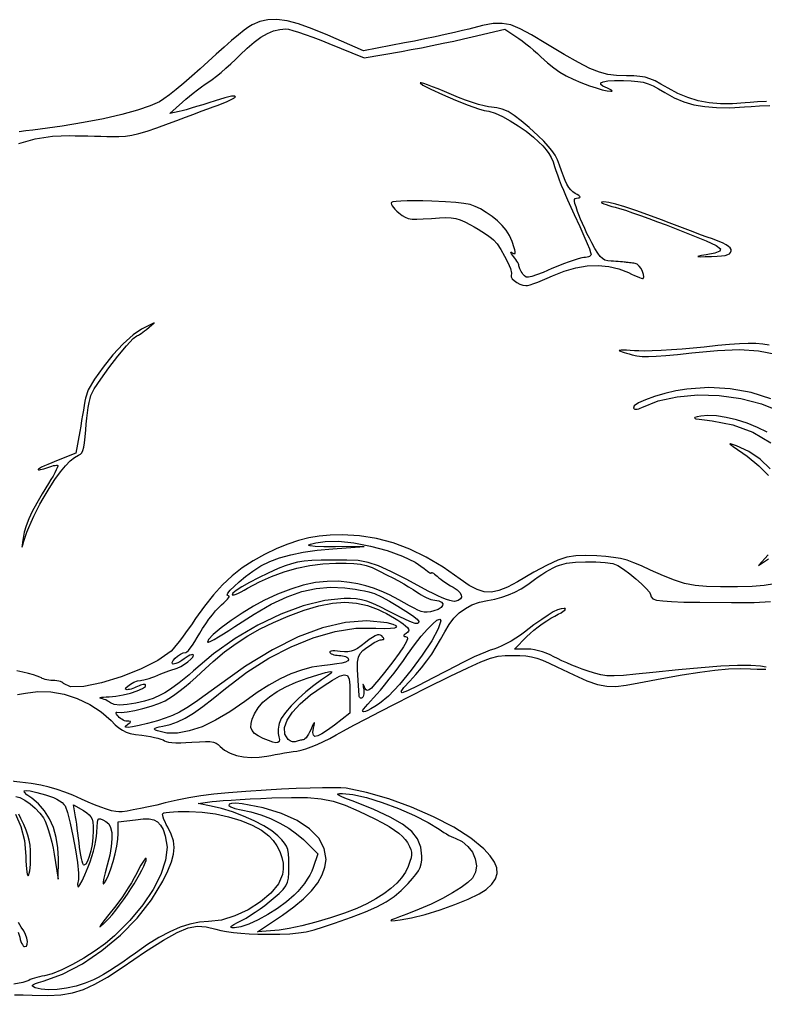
# Model space of a CAD drawing. Header units: metres. Extents: x 225 to 2031, y 224 to 1081.
# Drawn here: x 844.9 to 1184.2, y 637.1 to 1080.7 of the extents above; entities that cross this region are included whole.
import ezdxf

# ---------------------------------------------------------------- set-up
doc = ezdxf.new("R2010")
doc.units = ezdxf.units.M
doc.layers.add('rockery', color=7, linetype='Continuous')

msp = doc.modelspace()

# ---------------------------------------------------------------- linework, layer by layer
at = {"layer": 'rockery'}
for points in [[(1184.64, 1043.46), (1180.55, 1043.2), (1177.26, 1042.95), (1174.94, 1042.74), (1169.17, 1042.3), (1163.71, 1042.31), (1158.54, 1042.79), (1153.6, 1043.74), (1148.88, 1045.16), (1144.32, 1047.06), (1139.88, 1049.46), (1136.66, 1051.35), (1134, 1052.77), (1131.66, 1053.77), (1129.42, 1054.44), (1127.04, 1054.83), (1124.28, 1055.02), (1120.93, 1055.08), (1116.48, 1055.21), (1112.54, 1055.68), (1108.64, 1056.7), (1104.33, 1058.43), (1099.15, 1061.07), (1092.62, 1064.79), (1084.3, 1069.8), (1077.73, 1073.72), (1072.57, 1076.49), (1068.3, 1078.19), (1064.38, 1078.92), (1060.27, 1078.8), (1055.42, 1077.91), (1049.3, 1076.36), (1046.37, 1075.62), (1042.71, 1074.76), (1038.52, 1073.81), (1033.97, 1072.83), (1029.25, 1071.84), (1024.52, 1070.89), (1019.97, 1070.01), (1001.31, 1066.5), (985.09, 1073.57), (977.98, 1076.51), (971.87, 1078.66), (966.6, 1080.04), (962, 1080.67), (957.91, 1080.58), (954.19, 1079.8), (950.66, 1078.33), (949.22, 1077.41), (947.11, 1075.83), (944.45, 1073.7), (941.36, 1071.1), (937.97, 1068.15), (934.4, 1064.95), (930.78, 1061.6), (927.08, 1058.21), (923.33, 1054.89), (919.66, 1051.75), (916.21, 1048.91), (913.11, 1046.47), (910.5, 1044.55), (908.52, 1043.27), (904.4, 1041.39), (898.63, 1039.44), (891.46, 1037.48), (883.17, 1035.58), (874.03, 1033.8), (864.3, 1032.19), (854.25, 1030.83), (851.04, 1030.43), (847.85, 1030.04), (844.79, 1029.66)], [(844.59, 1024.32), (852.08, 1026.37), (859.86, 1027.59), (867.78, 1027.91), (870.3, 1027.86), (873.09, 1027.8), (876.04, 1027.74), (879.02, 1027.68), (881.92, 1027.61), (884.62, 1027.55), (887, 1027.5), (890.13, 1027.5), (893.06, 1027.7), (896.02, 1028.14), (899.24, 1028.88), (902.92, 1029.97), (907.31, 1031.45), (912.62, 1033.39), (916.52, 1034.84), (920.4, 1036.28), (924.13, 1037.66), (927.57, 1038.94), (930.59, 1040.05), (933.05, 1040.96), (934.82, 1041.6), (939.05, 1043.26), (941.8, 1044.56), (943.08, 1045.45), (942.92, 1045.88), (941.33, 1045.78), (938.34, 1045.09), (933.98, 1043.77), (931.1, 1042.83), (928.23, 1041.92), (925.48, 1041.07), (922.94, 1040.31), (920.72, 1039.67), (918.9, 1039.17), (917.61, 1038.86), (913.34, 1037.94), (919.03, 1043.12), (920.5, 1044.41), (922.17, 1045.81), (923.96, 1047.25), (925.81, 1048.68), (927.65, 1050.04), (929.39, 1051.27), (930.97, 1052.33), (932.6, 1053.47), (934.51, 1054.92), (936.6, 1056.62), (938.79, 1058.5), (940.99, 1060.47), (943.11, 1062.46), (945.07, 1064.41), (948.45, 1067.69), (951.65, 1070.41), (954.7, 1072.61), (957.64, 1074.29), (960.49, 1075.48), (963.28, 1076.17), (966.03, 1076.4), (967.29, 1076.23), (969.26, 1075.73), (971.83, 1074.95), (974.88, 1073.93), (978.27, 1072.7), (981.9, 1071.32), (985.65, 1069.81), (1001.61, 1063.22), (1018.69, 1066.19), (1022.99, 1066.97), (1027.72, 1067.86), (1032.66, 1068.83), (1037.63, 1069.85), (1042.42, 1070.86), (1046.86, 1071.84), (1050.73, 1072.73), (1065.68, 1076.29), (1070.66, 1073), (1071.97, 1072.09), (1073.5, 1070.95), (1075.18, 1069.64), (1076.95, 1068.2), (1078.73, 1066.71), (1080.45, 1065.21), (1082.05, 1063.76), (1085.08, 1061.05), (1087.92, 1058.75), (1090.71, 1056.78), (1093.59, 1055.05), (1096.69, 1053.49), (1100.16, 1052.02), (1104.12, 1050.54), (1107.15, 1049.55), (1109.93, 1048.78), (1112.22, 1048.27), (1113.83, 1048.05), (1114.52, 1048.14), (1114.08, 1048.58), (1112.3, 1049.4), (1110.27, 1050.36), (1109.29, 1051.19), (1109.34, 1051.86), (1110.42, 1052.38), (1112.49, 1052.73), (1115.54, 1052.91), (1119.56, 1052.9), (1123.14, 1052.77), (1126.06, 1052.53), (1128.54, 1052.12), (1130.79, 1051.47), (1133.04, 1050.52), (1135.51, 1049.21), (1138.42, 1047.46), (1142.66, 1045.13), (1147.02, 1043.3), (1151.62, 1041.95), (1156.57, 1041.06), (1161.98, 1040.62), (1167.95, 1040.6), (1174.59, 1040.98), (1177.62, 1041.19), (1181.53, 1041.38), (1186.13, 1041.57)], [(1185.93, 932.72), (1182.97, 933.11), (1179.83, 933.34), (1176.37, 933.39), (1172.44, 933.27), (1167.88, 932.97), (1162.55, 932.49), (1156.3, 931.81), (1151.33, 931.29), (1146.31, 930.84), (1141.4, 930.47), (1136.8, 930.19), (1132.68, 930.02), (1129.23, 929.96), (1126.63, 930.03), (1124.58, 930.15), (1122.69, 930.25), (1121.02, 930.31), (1119.62, 930.34), (1118.56, 930.34), (1117.88, 930.3), (1117.64, 930.24), (1117.8, 930.11), (1118.25, 929.91), (1118.95, 929.65), (1119.87, 929.35), (1120.98, 929.01), (1122.23, 928.64), (1123.58, 928.27), (1125.68, 927.82), (1128.09, 927.55), (1130.97, 927.47), (1134.51, 927.58), (1138.86, 927.89), (1144.19, 928.4), (1150.68, 929.13), (1162.41, 930.27), (1172.3, 930.63), (1180.93, 930.1), (1188.88, 928.58)], [(1186.6, 908.33), (1177.6, 911.17), (1168.18, 912.86), (1158.41, 913.37), (1148.35, 912.68), (1143.38, 911.86), (1138.37, 910.71), (1133.66, 909.33), (1129.56, 907.85), (1126.39, 906.38), (1124.48, 905.05), (1124.16, 903.96), (1124.41, 903.71), (1124.8, 903.56), (1125.29, 903.51), (1125.87, 903.56), (1126.51, 903.71), (1127.19, 903.95), (1127.89, 904.28), (1135.33, 907.31), (1143.95, 909.24), (1153.36, 910.06), (1163.16, 909.79), (1172.97, 908.45), (1182.39, 906.04), (1191.02, 902.57)], [(1184.92, 893.12), (1180.5, 895.28), (1175.8, 897.14), (1171, 898.67), (1166.31, 899.81), (1161.92, 900.52), (1158.03, 900.74), (1154.85, 900.44), (1153.14, 900.05), (1152.12, 899.74), (1151.88, 899.47), (1152.47, 899.23), (1153.96, 898.97), (1156.42, 898.68), (1159.91, 898.33), (1169.4, 896.5), (1178.39, 893.08), (1186.62, 888.29)], [(1186.38, 876.41), (1181.75, 880.81), (1176.57, 884.39), (1171.03, 886.93), (1169.71, 887.37), (1168.78, 887.66), (1168.22, 887.79), (1168.02, 887.75), (1168.17, 887.56), (1168.66, 887.19), (1169.46, 886.65), (1175.83, 882.22), (1181.17, 877.82), (1185.51, 873.42)], [(1188.31, 824.14), (1183.57, 823.4), (1178.16, 823.02), (1171.52, 822.85), (1163.73, 822.79), (1157.42, 822.97), (1152.13, 823.46), (1147.39, 824.37), (1142.75, 825.78), (1137.73, 827.77), (1131.88, 830.44), (1127.81, 832.32), (1124.34, 833.77), (1121.24, 834.86), (1118.25, 835.64), (1115.13, 836.2), (1111.63, 836.59), (1107.5, 836.88), (1102.31, 837.08), (1097.93, 836.92), (1093.88, 836.23), (1089.68, 834.87), (1084.84, 832.67), (1078.9, 829.48), (1071.37, 825.15), (1066.84, 822.69), (1062.97, 821.09), (1059.54, 820.35), (1056.3, 820.49), (1053.02, 821.52), (1049.46, 823.44), (1045.4, 826.27), (1037.57, 831.76), (1029.92, 836.33), (1022.38, 840), (1014.86, 842.82), (1007.29, 844.8), (999.58, 845.99), (991.64, 846.41), (986.24, 846.29), (981.23, 845.86), (976.45, 845.08), (971.75, 843.89), (966.95, 842.26), (961.89, 840.16), (956.41, 837.53), (951.13, 834.62), (946.23, 831.39), (941.64, 827.79), (937.28, 823.75), (933.09, 819.2), (929.01, 814.09), (924.97, 808.35), (923.09, 805.59), (921.2, 802.9), (919.36, 800.36), (917.63, 798.07), (916.09, 796.12), (914.8, 794.6), (913.83, 793.59), (907.86, 789.34), (899.97, 785.32), (891.09, 781.83), (882.2, 779.15), (874.23, 777.56), (868.16, 777.36), (864.93, 778.84), (864.62, 779.17), (864.14, 779.46), (863.52, 779.73), (862.78, 779.95), (861.95, 780.12), (861.06, 780.23), (860.15, 780.26), (859.22, 780.3), (858.3, 780.39), (857.41, 780.53), (856.6, 780.72), (855.88, 780.94), (855.3, 781.19), (854.89, 781.47), (854.24, 781.81), (852.99, 782.25), (851.22, 782.77), (849.02, 783.35), (846.48, 783.96), (843.69, 784.57)], [(1184.56, 786.27), (1181.85, 786.82), (1177.45, 787.06), (1171.43, 787.01), (1163.89, 786.67), (1154.91, 786.04), (1144.57, 785.13), (1132.97, 783.93), (1125.28, 783.11), (1119.56, 782.57), (1115.31, 782.34), (1112.03, 782.41), (1109.23, 782.81), (1106.41, 783.54), (1103.07, 784.62), (1100.87, 785.39), (1098.52, 786.28), (1096.13, 787.24), (1093.78, 788.24), (1091.57, 789.23), (1089.58, 790.18), (1087.92, 791.05), (1086.26, 791.89), (1084.51, 792.64), (1082.71, 793.28), (1080.91, 793.79), (1079.14, 794.18), (1077.45, 794.42), (1075.89, 794.5), (1070.08, 794.5), (1075.67, 800.23), (1077.14, 801.63), (1078.85, 803.1), (1080.73, 804.58), (1082.69, 806.02), (1084.67, 807.35), (1086.58, 808.52), (1088.35, 809.48), (1089.93, 810.31), (1091.24, 811.06), (1092.23, 811.71), (1092.89, 812.25), (1093.19, 812.66), (1093.12, 812.91), (1092.65, 813), (1091.24, 812.84), (1089.62, 812.33), (1087.67, 811.39), (1085.31, 809.98), (1082.42, 808.02), (1078.9, 805.46), (1074.64, 802.22), (1072.75, 800.84), (1070.68, 799.48), (1068.52, 798.18), (1066.36, 796.99), (1064.27, 795.95), (1062.36, 795.11), (1060.69, 794.53), (1058.95, 793.95), (1056.79, 793.12), (1054.34, 792.1), (1051.69, 790.92), (1048.95, 789.64), (1046.22, 788.3), (1043.61, 786.95), (1033.4, 781.53), (1026.09, 777.75), (1021.38, 775.51), (1018.96, 774.7), (1018.52, 775.23), (1019.77, 777), (1022.41, 779.91), (1025.21, 783), (1027.78, 786.06), (1030.16, 789.13), (1032.38, 792.25), (1034.46, 795.46), (1036.43, 798.81), (1038.32, 802.33), (1040.26, 805.64), (1042.46, 808.51), (1044.93, 810.95), (1047.68, 812.97), (1050.71, 814.58), (1054.05, 815.79), (1057.7, 816.6), (1061.15, 817.25), (1064.32, 818.07), (1067.3, 819.11), (1070.19, 820.39), (1073.07, 821.97), (1076.05, 823.89), (1079.2, 826.17), (1080.8, 827.33), (1082.51, 828.48), (1084.27, 829.58), (1086.01, 830.59), (1087.67, 831.48), (1089.17, 832.19), (1090.45, 832.7), (1093.7, 833.49), (1097.8, 834), (1102.36, 834.24), (1106.96, 834.21), (1111.2, 833.92), (1114.69, 833.36), (1117.02, 832.54), (1119.65, 830.84), (1122.47, 828.75), (1125.27, 826.47), (1127.84, 824.19), (1129.94, 822.11), (1131.36, 820.43), (1131.88, 819.33), (1132.12, 818.25), (1132.98, 817.42), (1134.69, 816.8), (1137.45, 816.37), (1141.49, 816.08), (1147.03, 815.91), (1154.29, 815.82), (1168.71, 815.7), (1179.06, 815.74), (1186.52, 816.13)], [(1185.46, 837.33), (1181, 832.47), (1185.53, 835.58)], [(844.08, 773.83), (847.65, 774.49), (853.23, 775.25), (859.16, 775.05), (865.22, 773.96), (871.21, 772.04), (876.9, 769.36), (882.11, 765.99), (886.61, 762), (888.47, 760.12), (890.11, 758.67), (891.7, 757.58), (893.39, 756.77), (895.32, 756.17), (897.64, 755.71), (900.52, 755.32), (902.52, 755.04), (904.46, 754.72), (906.26, 754.35), (907.86, 753.97), (909.21, 753.58), (910.24, 753.19), (910.88, 752.83), (911.57, 752.5), (912.7, 752.24), (914.22, 752.06), (916.07, 751.97), (918.22, 751.95), (920.62, 752.02), (923.22, 752.18), (926.72, 752.42), (929.44, 752.52), (931.52, 752.46), (933.1, 752.22), (934.31, 751.79), (935.31, 751.14), (936.23, 750.24), (938.18, 748.56), (940.66, 747.2), (943.57, 746.18), (946.81, 745.51), (950.27, 745.22), (953.86, 745.32), (957.46, 745.85), (959.27, 746.21), (961.26, 746.58), (963.35, 746.96), (965.47, 747.32), (967.53, 747.66), (969.44, 747.95), (971.12, 748.18), (973, 748.55), (975.19, 749.19), (977.64, 750.06), (980.3, 751.16), (983.11, 752.46), (986, 753.93), (988.92, 755.55), (992.29, 757.42), (996.91, 759.91), (1002.53, 762.87), (1008.9, 766.17), (1015.78, 769.69), (1022.9, 773.29), (1030.02, 776.85), (1040.79, 782.17), (1048.81, 786.04), (1054.7, 788.68), (1059.08, 790.33), (1062.56, 791.22), (1065.76, 791.58), (1069.29, 791.65), (1072.44, 791.6), (1075.18, 791.39), (1077.7, 790.99), (1080.19, 790.35), (1082.82, 789.41), (1085.79, 788.14), (1089.29, 786.48), (1097.01, 782.75), (1103, 780.09), (1107.82, 778.41), (1112.03, 777.58), (1116.18, 777.49), (1120.83, 778.04), (1126.55, 779.11), (1137.06, 781.16), (1146.25, 782.8), (1154.25, 784.06), (1161.22, 784.94), (1167.31, 785.47), (1172.66, 785.67), (1177.44, 785.55), (1180.4, 785.39), (1182.68, 785.32), (1184.3, 785.33)], [(842.64, 637.3), (846.66, 637.31), (850.69, 637.21), (857.75, 637.06), (863.73, 637.36), (869.04, 638.22), (874.07, 639.77), (879.23, 642.14), (884.93, 645.44), (891.55, 649.8), (902.2, 656.98), (910.38, 662.21), (916.67, 665.72), (921.63, 667.74), (925.82, 668.5), (929.81, 668.23), (934.15, 667.16), (936.43, 666.58), (939.11, 666.09), (942.17, 665.68), (945.58, 665.36), (949.33, 665.13), (953.37, 664.99), (957.71, 664.94), (963.32, 664.98), (967.87, 665.13), (971.73, 665.47), (975.31, 666.05), (978.98, 666.94), (983.15, 668.2), (988.21, 669.9), (995.91, 672.63), (1002.21, 675.08), (1007.36, 677.39), (1011.62, 679.69), (1015.24, 682.12), (1018.49, 684.83), (1021.62, 687.95), (1023.64, 690.18), (1025.2, 692.07), (1026.34, 693.74), (1027.13, 695.29), (1027.62, 696.85), (1027.88, 698.52), (1027.95, 700.42), (1027.49, 704.53), (1025.99, 708.22), (1023.28, 711.62), (1019.17, 714.89), (1013.48, 718.17), (1006.02, 721.6), (996.62, 725.33), (993.68, 726.46), (991.56, 727.32), (990.23, 727.96), (989.64, 728.4), (989.74, 728.68), (990.5, 728.84), (991.85, 728.91), (996.57, 728.43), (1002.77, 726.98), (1009.89, 724.77), (1017.32, 722.02), (1024.51, 718.94), (1030.85, 715.74), (1035.78, 712.64), (1036.83, 711.9), (1037.96, 711.16), (1039.1, 710.46), (1040.23, 709.83), (1041.28, 709.28), (1042.23, 708.84), (1043.03, 708.54), (1046.23, 707.04), (1048.89, 704.83), (1050.92, 702.13), (1052.22, 699.13), (1052.71, 696.04), (1052.3, 693.06), (1050.9, 690.4), (1048.87, 688.38), (1045.82, 686.11), (1041.91, 683.66), (1037.31, 681.14), (1032.2, 678.64), (1026.75, 676.25), (1021.13, 674.07), (1017.75, 672.83), (1015.43, 671.95), (1014.12, 671.38), (1013.76, 671.08), (1014.32, 671.01), (1015.74, 671.12), (1017.98, 671.38), (1023.23, 672.33), (1029.48, 673.94), (1036.22, 676.03), (1042.9, 678.4), (1048.98, 680.86), (1053.93, 683.23), (1057.21, 685.3), (1059.76, 687.73), (1061.41, 690.13), (1062.16, 692.55), (1062, 695.06), (1060.93, 697.72), (1058.95, 700.61), (1056.04, 703.77), (1050.16, 708.6), (1042.39, 713.51), (1033.23, 718.27), (1023.23, 722.65), (1012.91, 726.43), (1002.8, 729.36), (993.42, 731.22), (991.09, 731.4), (987.44, 731.46), (982.68, 731.43), (977.05, 731.31), (970.76, 731.09), (964.04, 730.8), (957.11, 730.42), (947.82, 729.82), (939.97, 729.22), (933.25, 728.56), (927.33, 727.8), (921.9, 726.91), (916.63, 725.85), (911.2, 724.57), (907.33, 723.63), (903.53, 722.77), (899.94, 722.01), (896.67, 721.37), (893.85, 720.89), (891.62, 720.58), (890.11, 720.47), (888.71, 720.62), (886.79, 721.06), (884.47, 721.74), (881.84, 722.63), (879.01, 723.7), (876.08, 724.91), (873.15, 726.23), (869.13, 728.06), (865.48, 729.54), (861.98, 730.76), (858.41, 731.75), (854.55, 732.6), (850.19, 733.35), (845.1, 734.07), (837.14, 734.86)], [(843.22, 727.55), (845.04, 727.03), (847.28, 725.86), (849.71, 724.18), (852.1, 722.17), (854.22, 719.97), (855.84, 717.76), (856.58, 716.28), (857.35, 714.35), (858.13, 712.05), (858.88, 709.49), (859.57, 706.77), (860.18, 703.98), (860.67, 701.25), (862.47, 689.86), (862.62, 699.11), (862.41, 704.14), (861.66, 708.91), (860.37, 713.35), (858.59, 717.42), (856.33, 721.04), (853.62, 724.17), (850.49, 726.73), (848.33, 728.31), (847.18, 729.43), (847.03, 730.09), (847.91, 730.3), (849.83, 730.06), (852.8, 729.38), (856.81, 728.25), (858.62, 727.65), (860.31, 726.98), (861.84, 726.25), (863.18, 725.49), (864.3, 724.71), (865.15, 723.94), (865.7, 723.2), (866.79, 720.23), (868.01, 715.44), (869.25, 709.56), (870.36, 703.33), (871.23, 697.47), (871.71, 692.72), (871.68, 689.81), (871.35, 687.69), (871.38, 686.59), (871.74, 686.48), (872.42, 687.34), (873.39, 689.16), (874.64, 691.9), (876.15, 695.54), (877.01, 697.82), (877.8, 700.24), (878.52, 702.72), (879.13, 705.15), (879.61, 707.44), (879.94, 709.48), (880.1, 711.2), (880.2, 713.81), (880.35, 715.64), (880.61, 716.78), (881.05, 717.31), (881.76, 717.32), (882.8, 716.9), (884.24, 716.14), (885.5, 715.06), (886.38, 713.36), (886.86, 711.07), (886.95, 708.2), (886.64, 704.77), (885.95, 700.78), (884.86, 696.26), (883.95, 692.82), (883.32, 690.32), (882.98, 688.69), (882.9, 687.86), (883.1, 687.77), (883.55, 688.33), (884.26, 689.49), (885.37, 691.76), (886.47, 694.67), (887.51, 697.99), (888.43, 701.49), (889.16, 704.94), (889.65, 708.1), (889.83, 710.75), (889.84, 715.99), (897.69, 716.97), (901.15, 717.3), (903.9, 717.29), (906.06, 716.87), (907.74, 715.96), (909.08, 714.5), (910.2, 712.43), (911.24, 709.67), (912.05, 704.45), (911.35, 698.53), (909.23, 692.08), (905.75, 685.25), (901.02, 678.21), (895.1, 671.1), (888.08, 664.1), (884.01, 660.71), (879.29, 657.31), (874.21, 654.06), (869.07, 651.14), (864.16, 648.71), (859.78, 646.94), (856.23, 646), (855.14, 645.81), (854.01, 645.56), (852.87, 645.27), (851.76, 644.94), (850.74, 644.6), (849.84, 644.25), (849.11, 643.91), (846.43, 643.03), (842.38, 642.26)], [(843.09, 719.49), (845.55, 713.93), (847.14, 707.52), (847.74, 700.41), (847.79, 698.24), (847.89, 696.28), (848.04, 694.59), (848.22, 693.2), (848.43, 692.19), (848.66, 691.61), (848.91, 691.5), (849.16, 691.87), (849.38, 692.63), (849.58, 693.73), (849.74, 695.11), (849.87, 696.71), (849.95, 698.49), (849.98, 700.39), (849.91, 702.98), (849.7, 705.36), (849.31, 707.63), (848.73, 709.88), (847.93, 712.21), (846.88, 714.71), (845.55, 717.48), (844.57, 719.52)], [(844.38, 665.86), (845, 663.5), (845.25, 662.53), (845.54, 661.63), (845.87, 660.84), (846.22, 660.18), (846.57, 659.68), (846.92, 659.36), (847.24, 659.25), (848.04, 659.54), (848.46, 660.36), (848.53, 661.58), (848.27, 663.09), (847.7, 664.77), (846.84, 666.5), (845.71, 668.18), (845.06, 669.13), (844.46, 670.25)]]:
    msp.add_lwpolyline(points, dxfattribs=at)
for points in [[(1087.26, 964.13), (1092.61, 966.27), (1097.92, 967.78), (1103.11, 968.65), (1108.15, 968.87), (1112.98, 968.45), (1117.55, 967.38), (1121.81, 965.67), (1123.26, 964.96), (1124.61, 964.33), (1125.83, 963.79), (1126.87, 963.37), (1127.69, 963.07), (1128.25, 962.92), (1128.51, 962.93), (1128.81, 963.7), (1128.69, 964.81), (1128.25, 966.11), (1127.57, 967.43), (1126.74, 968.6), (1125.84, 969.46), (1124.95, 969.83), (1124.36, 969.89), (1123.71, 969.96), (1123.03, 970.03), (1122.34, 970.11), (1121.67, 970.19), (1121.04, 970.26), (1120.49, 970.33), (1119.89, 970.41), (1119.1, 970.48), (1118.18, 970.56), (1117.16, 970.64), (1116.09, 970.71), (1115, 970.78), (1113.93, 970.84), (1112.42, 970.98), (1111.16, 971.33), (1110.04, 971.97), (1108.98, 972.99), (1107.87, 974.48), (1106.62, 976.53), (1105.14, 979.23), (1104.09, 981.26), (1103.01, 983.44), (1101.96, 985.68), (1100.96, 987.89), (1100.06, 989.98), (1099.29, 991.87), (1098.7, 993.47), (1098.01, 995.54), (1097.55, 997.08), (1097.34, 998.17), (1097.37, 998.88), (1097.64, 999.31), (1098.17, 999.51), (1098.95, 999.58), (1099.5, 999.63), (1099.8, 999.76), (1099.86, 999.97), (1099.68, 1000.26), (1099.25, 1000.63), (1098.57, 1001.08), (1097.65, 1001.61), (1096.59, 1002.3), (1095.62, 1003.22), (1094.71, 1004.38), (1093.85, 1005.8), (1093.04, 1007.51), (1092.25, 1009.52), (1091.47, 1011.87), (1090.57, 1014.52), (1089.59, 1016.86), (1088.46, 1019), (1087.09, 1021.06), (1085.41, 1023.13), (1083.36, 1025.34), (1080.85, 1027.8), (1076.7, 1031.63), (1073.09, 1034.69), (1069.92, 1037.06), (1067.09, 1038.79), (1064.5, 1039.95), (1062.04, 1040.6), (1059.61, 1040.8), (1058.19, 1040.96), (1056.19, 1041.4), (1053.71, 1042.09), (1050.88, 1042.99), (1047.8, 1044.08), (1044.59, 1045.3), (1041.35, 1046.63), (1038.22, 1047.95), (1035.31, 1049.12), (1032.71, 1050.13), (1030.5, 1050.95), (1028.78, 1051.52), (1027.63, 1051.84), (1027.13, 1051.86), (1028.32, 1050.9), (1032.01, 1049.02), (1037.3, 1046.59), (1043.27, 1044.03), (1049.01, 1041.7), (1053.61, 1040.02), (1056.17, 1039.35), (1058.44, 1039), (1061.28, 1038.04), (1064.55, 1036.56), (1068.08, 1034.65), (1071.73, 1032.39), (1075.32, 1029.86), (1078.71, 1027.16), (1080.99, 1025.14), (1082.88, 1023.28), (1084.43, 1021.5), (1085.69, 1019.75), (1086.72, 1017.95), (1087.57, 1016.02), (1088.29, 1013.89), (1088.85, 1012.11), (1089.57, 1010.04), (1090.41, 1007.78), (1091.32, 1005.42), (1092.29, 1003.05), (1093.26, 1000.77), (1094.2, 998.67), (1097.23, 992.09), (1099.7, 986.65), (1101.64, 982.29), (1103.09, 978.91), (1104.08, 976.43), (1104.65, 974.77), (1104.83, 973.85), (1104.75, 973.54), (1104.5, 973.24), (1104.12, 972.99), (1103.63, 972.77), (1103.03, 972.6), (1102.36, 972.49), (1101.63, 972.45), (1100.59, 972.32), (1099.06, 971.94), (1097.12, 971.34), (1094.85, 970.57), (1092.36, 969.64), (1089.72, 968.6), (1087.03, 967.46), (1083.08, 965.75), (1080.11, 964.55), (1077.95, 963.82), (1076.42, 963.52), (1075.35, 963.63), (1074.56, 964.1), (1073.86, 964.9), (1073.46, 965.49), (1073.08, 966.1), (1072.75, 966.72), (1072.48, 967.31), (1072.27, 967.86), (1072.13, 968.33), (1072.08, 968.71), (1072.02, 969.11), (1071.83, 969.62), (1071.53, 970.21), (1071.15, 970.87), (1070.69, 971.57), (1070.16, 972.27), (1069.59, 972.96), (1069.07, 973.58), (1068.7, 974.09), (1068.46, 974.49), (1068.38, 974.75), (1068.44, 974.88), (1068.66, 974.86), (1069.03, 974.67), (1069.6, 974.38), (1070.01, 974.27), (1070.27, 974.36), (1070.39, 974.66), (1070.37, 975.17), (1070.23, 975.92), (1069.95, 976.92), (1068.94, 979.8), (1067.69, 982.43), (1066.18, 984.86), (1064.4, 987.1), (1062.3, 989.19), (1059.89, 991.14), (1057.12, 993), (1054.52, 994.55), (1052.2, 995.7), (1049.81, 996.53), (1046.99, 997.11), (1043.39, 997.52), (1038.66, 997.82), (1032.44, 998.1), (1028.3, 998.23), (1024.51, 998.29), (1021.16, 998.27), (1018.34, 998.18), (1016.15, 998.02), (1014.69, 997.79), (1014.05, 997.51), (1013.98, 997.12), (1014.12, 996.59), (1014.47, 995.94), (1014.98, 995.22), (1015.66, 994.43), (1016.47, 993.62), (1017.4, 992.81), (1018.9, 991.65), (1020.28, 990.81), (1021.74, 990.26), (1023.46, 989.97), (1025.65, 989.9), (1028.5, 990.02), (1032.22, 990.3), (1035.93, 990.57), (1038.87, 990.68), (1041.27, 990.58), (1043.35, 990.24), (1045.35, 989.62), (1047.5, 988.68), (1050.02, 987.39), (1051.73, 986.45), (1053.48, 985.42), (1055.21, 984.35), (1056.83, 983.29), (1058.3, 982.27), (1059.55, 981.34), (1060.51, 980.53), (1062.12, 978.69), (1063.86, 976.13), (1065.56, 973.18), (1067.04, 970.18), (1068.15, 967.46), (1068.72, 965.36), (1068.58, 964.22), (1068.46, 963.64), (1068.94, 962.86), (1069.86, 962.01), (1071.09, 961.16), (1072.47, 960.43), (1073.88, 959.91), (1075.15, 959.7), (1075.95, 959.81), (1077.18, 960.14), (1078.77, 960.66), (1080.65, 961.34), (1082.74, 962.17), (1084.97, 963.11), (1087.26, 964.13)], [(1168.59, 975.46), (1168.56, 976.16), (1168.17, 976.86), (1167.41, 977.57), (1166.24, 978.32), (1164.65, 979.11), (1162.6, 979.97), (1160.06, 980.91), (1157.64, 981.78), (1154.68, 982.86), (1151.33, 984.11), (1147.73, 985.46), (1144.03, 986.86), (1140.36, 988.26), (1136.86, 989.61), (1130.74, 991.93), (1125.16, 993.92), (1120.25, 995.54), (1116.12, 996.76), (1112.89, 997.54), (1110.68, 997.85), (1109.61, 997.66), (1109.65, 997.47), (1110.04, 997.21), (1110.73, 996.9), (1111.69, 996.54), (1112.88, 996.14), (1114.27, 995.74), (1115.81, 995.33), (1117.8, 994.77), (1120.47, 993.94), (1123.68, 992.87), (1127.27, 991.62), (1131.12, 990.24), (1135.08, 988.78), (1139, 987.28), (1149.65, 983.13), (1157.14, 980.06), (1161.75, 977.89), (1163.77, 976.38), (1163.48, 975.33), (1161.17, 974.53), (1157.13, 973.77), (1155.13, 973.42), (1153.87, 973.17), (1153.37, 973), (1153.66, 972.9), (1154.78, 972.87), (1156.76, 972.9), (1159.63, 972.96), (1162.18, 973.06), (1164.22, 973.22), (1165.81, 973.46), (1166.99, 973.79), (1167.82, 974.23), (1168.34, 974.78), (1168.59, 975.46)], [(855.65, 862.94), (858.42, 867.57), (861.04, 871.6), (863.5, 875.03), (865.82, 877.85), (867.97, 880.06), (869.96, 881.66), (871.79, 882.63), (872.6, 883.08), (873.25, 883.78), (873.77, 884.83), (874.19, 886.32), (874.52, 888.32), (874.8, 890.93), (875.03, 894.23), (875.23, 896.79), (875.5, 899.4), (875.82, 901.96), (876.19, 904.37), (876.58, 906.56), (876.99, 908.4), (877.39, 909.82), (878.93, 912.75), (881.85, 917.16), (885.62, 922.36), (889.68, 927.64), (893.51, 932.3), (896.55, 935.62), (898.25, 936.91), (898.54, 936.99), (898.99, 937.22), (899.57, 937.57), (900.25, 938.02), (901.01, 938.56), (901.82, 939.17), (902.66, 939.84), (906.22, 942.73), (900.43, 939.91), (896.61, 937.35), (892.14, 933.28), (887.44, 928.23), (882.93, 922.71), (879.05, 917.25), (876.22, 912.37), (874.87, 908.59), (874.64, 907.14), (874.34, 905.3), (873.98, 903.16), (873.59, 900.82), (873.17, 898.35), (872.74, 895.87), (872.32, 893.45), (870.58, 883.49), (861.71, 880.04), (859.7, 879.23), (857.87, 878.47), (856.29, 877.77), (854.99, 877.16), (854.03, 876.65), (853.47, 876.29), (853.35, 876.08), (853.57, 876), (853.98, 876.01), (854.54, 876.1), (855.23, 876.25), (856.02, 876.47), (856.89, 876.75), (857.81, 877.08), (858.73, 877.41), (859.61, 877.68), (860.41, 877.89), (861.12, 878.03), (861.69, 878.09), (862.12, 878.08), (862.36, 877.99), (862.37, 877.65), (862.12, 876.95), (861.66, 875.93), (861, 874.66), (860.16, 873.17), (859.19, 871.52), (858.09, 869.76), (855.18, 865.07), (852.74, 860.88), (850.74, 857.11), (849.15, 853.7), (847.94, 850.59), (847.09, 847.7), (846.55, 844.98), (846.26, 842.94), (846.09, 841.59), (846.05, 840.96), (846.17, 841.05), (846.46, 841.89), (846.95, 843.49), (847.65, 845.85), (848.24, 847.62), (849.1, 849.79), (850.18, 852.25), (851.42, 854.9), (852.78, 857.63), (854.21, 860.35), (855.65, 862.94)], [(886.28, 770.03), (885.88, 770.37), (885.37, 770.71), (884.77, 771.05), (884.11, 771.37), (883.41, 771.65), (882.7, 771.89), (882.01, 772.07), (881.54, 772.21), (881.43, 772.35), (881.67, 772.48), (882.24, 772.6), (883.12, 772.69), (884.27, 772.76), (885.69, 772.8), (888.74, 773.06), (892.1, 773.66), (895.44, 774.51), (898.45, 775.5), (900.8, 776.53), (902.19, 777.48), (902.29, 778.26), (902.03, 778.41), (901.64, 778.46), (901.15, 778.43), (900.58, 778.31), (899.95, 778.12), (899.28, 777.86), (898.6, 777.53), (897.89, 777.18), (897.15, 776.86), (896.39, 776.58), (895.66, 776.35), (894.97, 776.17), (894.36, 776.07), (893.85, 776.04), (893.16, 776.29), (893.33, 776.91), (894.16, 777.73), (895.44, 778.62), (896.96, 779.44), (898.52, 780.03), (899.91, 780.26), (900.6, 780.33), (901.52, 780.51), (902.62, 780.79), (903.85, 781.16), (905.16, 781.6), (906.5, 782.11), (907.82, 782.65), (909.13, 783.21), (910.43, 783.73), (911.67, 784.22), (912.82, 784.64), (913.81, 784.99), (914.62, 785.24), (915.19, 785.38), (916.61, 785.83), (918.23, 786.61), (919.9, 787.62), (921.47, 788.74), (922.78, 789.88), (923.68, 790.91), (924.01, 791.73), (923.9, 791.97), (923.58, 792.04), (923.08, 791.93), (922.42, 791.67), (921.63, 791.25), (920.73, 790.7), (919.76, 790.02), (918.76, 789.33), (917.79, 788.74), (916.89, 788.27), (916.08, 787.93), (915.39, 787.74), (914.86, 787.71), (914.52, 787.85), (914.39, 788.48), (914.82, 789.34), (915.68, 790.32), (916.82, 791.3), (918.11, 792.16), (919.39, 792.78), (920.54, 793.03), (921.02, 793.27), (921.71, 793.94), (922.57, 794.98), (923.56, 796.34), (924.65, 797.97), (925.79, 799.81), (926.95, 801.8), (928.2, 803.9), (929.6, 806.05), (931.1, 808.15), (932.63, 810.14), (934.12, 811.93), (935.53, 813.45), (936.8, 814.61), (937.88, 815.55), (938.78, 816.41), (939.49, 817.17), (939.98, 817.8), (940.22, 818.29), (940.22, 818.6), (939.93, 818.7), (939.4, 819.02), (939.71, 819.9), (940.78, 821.26), (942.54, 823.03), (944.89, 825.12), (947.76, 827.45), (951.06, 829.93), (954.71, 832.28), (958.74, 834.29), (963.23, 835.99), (968.26, 837.4), (973.91, 838.54), (980.25, 839.44), (987.36, 840.11), (1001.61, 841.17), (988.57, 840.97), (983.26, 840.96), (979.43, 841.11), (977.12, 841.39), (976.37, 841.77), (977.22, 842.24), (979.72, 842.78), (983.91, 843.37), (989.93, 843.51), (997, 842.78), (1004.58, 841.32), (1012.11, 839.28), (1019.06, 836.81), (1024.88, 834.05), (1029.02, 831.16), (1029.75, 830.51), (1030.42, 829.95), (1031.02, 829.51), (1031.51, 829.19), (1031.89, 829.02), (1032.13, 828.99), (1032.22, 829.13), (1032.29, 829.29), (1032.49, 829.3), (1032.8, 829.19), (1033.2, 828.95), (1033.69, 828.6), (1034.24, 828.15), (1034.84, 827.6), (1035.57, 826.97), (1036.47, 826.26), (1037.5, 825.5), (1038.62, 824.72), (1039.79, 823.97), (1040.96, 823.25), (1042.08, 822.62), (1043.9, 821.46), (1045.16, 820.29), (1045.84, 819.17), (1045.96, 818.15), (1045.49, 817.28), (1044.43, 816.62), (1042.79, 816.21), (1041.91, 816.26), (1040.64, 816.57), (1039.04, 817.1), (1037.18, 817.82), (1035.13, 818.71), (1032.98, 819.74), (1030.8, 820.88), (1021.11, 826.1), (1013.82, 829.85), (1008.19, 832.38), (1003.47, 833.91), (998.92, 834.7), (993.8, 834.99), (987.37, 835), (982.11, 834.94), (977.87, 834.79), (974.38, 834.5), (971.39, 834.02), (968.6, 833.33), (965.77, 832.37), (962.61, 831.11), (958.02, 829.08), (953.58, 826.95), (949.52, 824.83), (946.06, 822.87), (943.44, 821.19), (941.87, 819.91), (941.59, 819.17), (941.92, 819.1), (942.54, 819.23), (943.42, 819.54), (944.51, 820), (945.77, 820.6), (947.15, 821.33), (948.61, 822.15), (954.03, 825.07), (959.6, 827.57), (965.28, 829.64), (971.07, 831.28), (976.93, 832.47), (982.85, 833.22), (988.79, 833.52), (993.41, 833.54), (997.01, 833.43), (999.95, 833.11), (1002.59, 832.51), (1005.28, 831.54), (1008.36, 830.12), (1012.19, 828.17), (1014.71, 826.84), (1017.23, 825.47), (1019.65, 824.11), (1021.9, 822.81), (1023.88, 821.62), (1025.5, 820.6), (1026.67, 819.79), (1027.65, 819.13), (1028.71, 818.51), (1029.82, 817.95), (1030.92, 817.48), (1031.98, 817.1), (1032.94, 816.85), (1033.77, 816.74), (1035.62, 816.46), (1036.83, 815.9), (1037.39, 815.15), (1037.32, 814.29), (1036.63, 813.39), (1035.31, 812.54), (1033.38, 811.83), (1031.81, 811.46), (1030.39, 811.29), (1029.03, 811.34), (1027.64, 811.63), (1026.11, 812.19), (1024.35, 813.04), (1022.25, 814.19), (1017.38, 816.91), (1013.14, 819.11), (1009.36, 820.86), (1005.85, 822.23), (1002.41, 823.3), (998.86, 824.13), (995.01, 824.82), (989.95, 825.32), (984.79, 825.29), (979.48, 824.7), (974, 823.54), (968.29, 821.82), (962.32, 819.51), (956.05, 816.61), (951.34, 814.05), (946.25, 810.89), (941.21, 807.47), (936.66, 804.12), (933.05, 801.14), (930.8, 798.88), (930.36, 797.64), (930.86, 797.67), (931.91, 798.11), (933.45, 798.9), (935.39, 800.01), (937.66, 801.39), (940.19, 803.01), (942.89, 804.8), (951.59, 810.43), (959.44, 814.9), (966.63, 818.28), (973.37, 820.64), (979.86, 822.05), (986.29, 822.59), (992.87, 822.31), (995.2, 822.05), (997.53, 821.73), (999.79, 821.36), (1001.89, 820.96), (1003.75, 820.55), (1005.27, 820.15), (1006.39, 819.76), (1009.5, 818.28), (1013.15, 816.3), (1016.97, 814.06), (1020.59, 811.79), (1023.64, 809.72), (1025.74, 808.08), (1026.52, 807.11), (1026.4, 806.41), (1025.92, 806.08), (1024.92, 806.17), (1023.27, 806.73), (1020.79, 807.82), (1017.34, 809.49), (1012.76, 811.79), (1008.89, 813.71), (1005.68, 815.16), (1002.94, 816.22), (1000.47, 816.93), (998.05, 817.35), (995.5, 817.54), (992.61, 817.57), (983.71, 816.64), (973.99, 814.21), (963.78, 810.41), (953.36, 805.4), (943.06, 799.31), (933.17, 792.32), (924.01, 784.55), (922.04, 782.78), (919.87, 780.98), (917.59, 779.19), (915.3, 777.5), (913.08, 775.97), (911.02, 774.66), (909.22, 773.65), (905.72, 772.11), (901.81, 770.84), (897.79, 769.87), (893.94, 769.26), (890.54, 769.06), (887.9, 769.3), (886.28, 770.03)], [(907.66, 757.36), (906.83, 757.72), (906.36, 758.04), (906.26, 758.31), (906.57, 758.58), (907.31, 758.84), (908.49, 759.13), (910.13, 759.46), (913.43, 760.26), (916.75, 761.46), (920.23, 763.16), (924, 765.43), (928.23, 768.37), (933.04, 772.05), (938.58, 776.56), (948.29, 783.98), (958.29, 790.35), (968.42, 795.6), (978.52, 799.66), (988.41, 802.47), (997.94, 803.97), (1006.95, 804.09), (1010.76, 803.92), (1013.68, 803.98), (1015.62, 804.22), (1016.51, 804.63), (1016.27, 805.15), (1014.83, 805.76), (1012.11, 806.43), (1002.94, 807.36), (993.15, 806.6), (982.74, 804.16), (971.69, 800.03), (960.01, 794.22), (947.7, 786.71), (934.75, 777.52), (929.37, 773.51), (924.89, 770.32), (921.08, 767.82), (917.69, 765.87), (914.49, 764.33), (911.24, 763.08), (907.71, 761.96), (903.15, 760.69), (899.34, 759.76), (896.37, 759.16), (894.29, 758.91), (893.17, 759.02), (893.09, 759.49), (894.12, 760.33), (894.8, 760.79), (895.24, 761.13), (895.46, 761.38), (895.44, 761.55), (895.18, 761.66), (894.68, 761.71), (893.93, 761.73), (893.35, 761.8), (892.73, 761.97), (892.08, 762.24), (891.44, 762.58), (890.82, 763), (890.26, 763.46), (889.78, 763.97), (889.39, 764.47), (889.1, 764.91), (888.92, 765.27), (888.83, 765.56), (888.86, 765.76), (889, 765.85), (889.25, 765.82), (891.14, 765.68), (893.93, 765.94), (897.33, 766.55), (901.04, 767.43), (904.78, 768.51), (908.25, 769.73), (911.16, 771.01), (912.89, 772.02), (915, 773.43), (917.38, 775.17), (919.93, 777.17), (922.54, 779.33), (925.12, 781.59), (927.57, 783.86), (932.96, 788.82), (938.18, 793.19), (943.39, 797.05), (948.73, 800.52), (954.35, 803.68), (960.41, 806.63), (967.05, 809.48), (974.4, 812.21), (981.1, 814.16), (987.25, 815.34), (992.92, 815.77), (998.21, 815.44), (1003.22, 814.36), (1008.02, 812.55), (1009.9, 811.65), (1011.81, 810.66), (1013.69, 809.65), (1015.46, 808.63), (1017.04, 807.66), (1018.38, 806.77), (1019.41, 806), (1020.53, 805.04), (1021.32, 804.26), (1021.8, 803.62), (1021.98, 803.08), (1021.87, 802.6), (1021.48, 802.14), (1020.83, 801.65), (1020.29, 801.27), (1019.91, 800.95), (1019.7, 800.69), (1019.65, 800.49), (1019.77, 800.34), (1020.05, 800.25), (1020.48, 800.22), (1021.24, 799.96), (1021.38, 799.15), (1020.84, 797.71), (1019.58, 795.55), (1017.54, 792.59), (1014.69, 788.75), (1010.96, 783.94), (1008.41, 780.72), (1006.44, 778.36), (1004.96, 776.79), (1003.87, 775.93), (1003.09, 775.69), (1002.51, 776.02), (1002.04, 776.82), (1001.65, 777.69), (1001.37, 778.26), (1001.2, 778.51), (1001.13, 778.45), (1001.15, 778.08), (1001.26, 777.38), (1001.45, 776.35), (1001.55, 775.6), (1001.58, 774.86), (1001.54, 774.17), (1001.43, 773.55), (1001.27, 773.03), (1001.04, 772.62), (1000.76, 772.35), (1000.46, 772.22), (1000.18, 772.19), (999.93, 772.26), (999.71, 772.43), (999.53, 772.68), (999.41, 773.01), (999.34, 773.42), (998.88, 780.24), (998.64, 785.16), (998.67, 788.57), (999.05, 790.88), (999.84, 792.49), (1001.11, 793.81), (1002.92, 795.23), (1004.04, 796.04), (1005.16, 796.78), (1006.25, 797.44), (1007.27, 797.99), (1008.18, 798.41), (1008.94, 798.68), (1009.5, 798.77), (1010.05, 798.8), (1010.43, 798.88), (1010.63, 799.03), (1010.66, 799.25), (1010.53, 799.56), (1010.22, 799.95), (1009.75, 800.46), (1009.16, 800.89), (1008.48, 801.06), (1007.66, 800.95), (1006.66, 800.55), (1005.45, 799.84), (1003.98, 798.81), (1002.22, 797.44), (1000.26, 795.92), (998.6, 794.78), (997.12, 793.99), (995.72, 793.51), (994.27, 793.28), (992.67, 793.29), (990.8, 793.48), (989.52, 793.63), (988.4, 793.69), (987.46, 793.68), (986.73, 793.6), (986.23, 793.44), (985.99, 793.22), (986.03, 792.94), (986.3, 792.65), (986.73, 792.38), (987.28, 792.14), (987.92, 791.94), (988.65, 791.79), (989.42, 791.69), (990.22, 791.65), (991.02, 791.62), (991.79, 791.51), (992.52, 791.35), (993.18, 791.13), (993.74, 790.88), (994.18, 790.59), (994.46, 790.27), (994.61, 789.66), (994.2, 789.12), (993.21, 788.62), (991.57, 788.17), (989.25, 787.74), (986.21, 787.33), (982.39, 786.92), (977.81, 786.22), (973.14, 785), (968.35, 783.26), (963.4, 780.97), (958.28, 778.13), (952.96, 774.72), (947.42, 770.74), (940.62, 765.98), (934.1, 762.14), (927.92, 759.23), (922.12, 757.28), (916.78, 756.3), (911.94, 756.33), (907.66, 757.36)], [(1000.9, 766.49), (1001.07, 766.78), (1001.56, 767.41), (1002.32, 768.33), (1003.33, 769.49), (1004.53, 770.84), (1005.89, 772.35), (1007.37, 773.97), (1009.05, 775.86), (1010.98, 778.17), (1013.08, 780.78), (1015.26, 783.58), (1017.43, 786.45), (1019.51, 789.3), (1021.42, 792.01), (1024.57, 796.41), (1027.63, 800.31), (1030.44, 803.57), (1032.88, 806.05), (1034.79, 807.6), (1036.04, 808.08), (1036.49, 807.35), (1035.37, 803.71), (1032.39, 798.26), (1028.09, 791.74), (1023.02, 784.89), (1017.72, 778.45), (1012.76, 773.17), (1008.67, 769.78), (1006.51, 768.44), (1004.72, 767.41), (1003.3, 766.66), (1002.22, 766.21), (1001.47, 766.03), (1001.04, 766.13), (1000.9, 766.49)], [(955.67, 753.92), (953.42, 755.03), (951.78, 756.2), (950.71, 757.47), (950.2, 758.93), (950.22, 760.65), (950.75, 762.68), (951.77, 765.1), (953.39, 767.76), (955.66, 770.34), (958.55, 772.81), (962.04, 775.17), (966.1, 777.38), (970.7, 779.42), (975.81, 781.29), (980.62, 782.84), (984.05, 783.85), (986.17, 784.3), (987.01, 784.2), (986.62, 783.54), (985.04, 782.32), (982.31, 780.52), (978.73, 778.02), (975.1, 775.08), (971.61, 771.9), (968.46, 768.69), (965.84, 765.62), (963.95, 762.91), (962.97, 760.75), (962.8, 759.92), (962.68, 759.01), (962.61, 758.06), (962.6, 757.11), (962.63, 756.19), (962.73, 755.35), (962.87, 754.61), (963.09, 753.38), (962.95, 752.53), (962.43, 752.07), (961.48, 751.97), (960.06, 752.26), (958.14, 752.91), (955.67, 753.92)], [(967.04, 753.47), (965.59, 755.89), (965.49, 758.82), (966.66, 762.15), (969.06, 765.79), (972.62, 769.66), (977.27, 773.65), (982.96, 777.67), (987.28, 780.4), (990.44, 782.13), (992.63, 782.83), (994.02, 782.44), (994.78, 780.9), (995.1, 778.18), (995.14, 774.21), (995.08, 765.31), (988.15, 759.98), (984.93, 757.58), (982.41, 755.93), (980.54, 755.02), (979.27, 754.83), (978.56, 755.36), (978.36, 756.6), (978.61, 758.55), (978.87, 759.85), (979.01, 760.7), (979.01, 761.08), (978.86, 761), (978.55, 760.44), (978.04, 759.39), (977.34, 757.84), (976.83, 756.78), (976.3, 755.81), (975.75, 754.95), (975.23, 754.23), (974.74, 753.68), (974.31, 753.34), (973.96, 753.21), (973.61, 753.19), (973.19, 753.14), (972.72, 753.05), (972.21, 752.93), (971.7, 752.8), (971.2, 752.64), (970.72, 752.47), (970.23, 752.35), (969.69, 752.32), (969.13, 752.39), (968.56, 752.54), (968, 752.78), (967.49, 753.09), (967.04, 753.47)], [(872.26, 704.45), (872.03, 706.47), (871.77, 708.61), (871.49, 710.78), (871.21, 712.92), (870.92, 714.91), (870.66, 716.7), (870.42, 718.19), (869.47, 723.74), (873.96, 721.08), (875.47, 720.13), (876.61, 719.24), (877.41, 718.3), (877.95, 717.2), (878.27, 715.83), (878.42, 714.07), (878.45, 711.83), (878.32, 708.8), (877.95, 705.73), (877.38, 702.81), (876.68, 700.22), (875.89, 698.14), (875.07, 696.76), (874.25, 696.26), (873.97, 696.48), (873.68, 697.1), (873.37, 698.07), (873.06, 699.34), (872.77, 700.86), (872.5, 702.58), (872.26, 704.45)], [(964.58, 673.63), (969.74, 677.36), (974.12, 681.05), (977.72, 684.7), (980.54, 688.31), (982.58, 691.88), (983.84, 695.41), (984.32, 698.91), (983.54, 703.92), (981, 708.59), (976.83, 712.85), (971.15, 716.62), (964.08, 719.81), (955.73, 722.34), (946.24, 724.14), (943.32, 724.41), (941.33, 724.33), (940.27, 723.97), (940.16, 723.43), (941.01, 722.78), (942.85, 722.11), (945.69, 721.5), (950.15, 720.54), (954.66, 719.17), (959.1, 717.43), (963.37, 715.38), (967.36, 713.07), (970.95, 710.55), (974.03, 707.89), (980.62, 701.45), (978.5, 695.25), (977.83, 693.58), (976.91, 691.8), (975.78, 689.93), (974.47, 688.03), (973.01, 686.15), (971.44, 684.33), (969.79, 682.62), (966.29, 679.57), (962.22, 676.59), (957.85, 673.81), (953.45, 671.4), (949.28, 669.49), (945.62, 668.24), (942.73, 667.79), (941.69, 667.83), (941.12, 667.98), (941.04, 668.27), (941.48, 668.72), (942.46, 669.35), (944.01, 670.21), (946.16, 671.3), (947.96, 672.27), (949.97, 673.49), (952.13, 674.88), (954.32, 676.4), (956.48, 677.98), (958.51, 679.57), (960.32, 681.09), (962.94, 683.43), (964.83, 685.28), (966.09, 686.88), (966.87, 688.5), (967.27, 690.4), (967.42, 692.84), (967.44, 696.06), (967.4, 699.12), (967.26, 701.49), (966.93, 703.36), (966.36, 704.93), (965.46, 706.36), (964.19, 707.86), (962.46, 709.6), (959.69, 711.83), (955.99, 714.15), (951.6, 716.45), (946.76, 718.61), (941.73, 720.52), (936.75, 722.09), (932.07, 723.18), (926.15, 724.28), (932.56, 725.16), (934.57, 725.38), (937.47, 725.62), (941.11, 725.88), (945.3, 726.14), (949.9, 726.4), (954.72, 726.63), (959.61, 726.84), (968.68, 727.11), (975.96, 727.04), (982.04, 726.51), (987.54, 725.39), (993.05, 723.56), (999.18, 720.91), (1006.54, 717.3), (1010.02, 715.48), (1012.97, 713.82), (1015.42, 712.27), (1017.43, 710.8), (1019.05, 709.38), (1020.33, 707.96), (1021.31, 706.52), (1022.25, 704.83), (1022.89, 703.45), (1023.23, 702.22), (1023.27, 701), (1023.02, 699.61), (1022.49, 697.9), (1021.67, 695.7), (1020.44, 693.12), (1018.72, 690.59), (1016.51, 688.11), (1013.83, 685.69), (1010.67, 683.32), (1007.04, 681.01), (1002.93, 678.76), (998.33, 676.67), (992.65, 674.5), (986.3, 672.37), (979.73, 670.41), (973.36, 668.74), (967.62, 667.51), (962.94, 666.82), (953.2, 665.95), (964.58, 673.63)], [(852.11, 640.57), (851.26, 640.99), (850.81, 641.36), (850.78, 641.71), (851.22, 642.08), (852.16, 642.49), (853.63, 642.97), (855.67, 643.55), (864.53, 646.77), (873.54, 651.51), (882.39, 657.51), (890.78, 664.51), (898.4, 672.27), (904.96, 680.53), (910.14, 689.04), (912.42, 693.74), (914.02, 697.75), (914.96, 701.24), (915.24, 704.38), (914.9, 707.35), (913.93, 710.33), (912.37, 713.49), (911.68, 714.78), (911.1, 716), (910.62, 717.12), (910.27, 718.11), (910.06, 718.92), (910, 719.51), (910.11, 719.85), (910.6, 720.05), (911.62, 720.23), (913.1, 720.39), (914.96, 720.52), (917.13, 720.63), (919.54, 720.7), (922.11, 720.73), (927.98, 720.45), (934.01, 719.61), (939.97, 718.28), (945.63, 716.55), (950.73, 714.48), (955.05, 712.15), (958.35, 709.63), (960.32, 707.46), (961.97, 705.06), (963.28, 702.49), (964.22, 699.83), (964.76, 697.15), (964.9, 694.51), (964.59, 691.98), (962.74, 687.81), (959.26, 683.6), (954.52, 679.59), (948.92, 676.05), (942.86, 673.21), (936.72, 671.32), (930.9, 670.64), (926.75, 670.35), (922.44, 669.5), (917.94, 668.06), (913.24, 666.04), (908.31, 663.41), (903.13, 660.18), (897.67, 656.33), (894.87, 654.29), (891.89, 652.23), (888.86, 650.21), (885.9, 648.32), (883.11, 646.63), (880.63, 645.21), (878.57, 644.13), (874.8, 642.59), (870.63, 641.34), (866.3, 640.41), (862.05, 639.84), (858.11, 639.65), (854.72, 639.89), (852.11, 640.57)], [(897.04, 687.8), (898.32, 689.99), (899.5, 692.11), (900.54, 694.09), (901.4, 695.85), (902.05, 697.34), (902.46, 698.48), (902.6, 699.19), (902.47, 699.44), (902.14, 699.22), (901.62, 698.59), (900.94, 697.59), (900.13, 696.24), (899.22, 694.6), (898.23, 692.7), (897.11, 690.58), (895.81, 688.3), (894.38, 685.96), (892.9, 683.64), (891.41, 681.44), (889.98, 679.44), (888.67, 677.75), (885.59, 673.94), (883.33, 671.05), (881.94, 669.12), (881.43, 668.2), (881.83, 668.35), (883.18, 669.62), (885.49, 672.06), (887, 673.77), (888.67, 675.82), (890.44, 678.12), (892.23, 680.56), (893.97, 683.05), (895.6, 685.5), (897.04, 687.8)]]:
    msp.add_lwpolyline(points, close=True, dxfattribs=at)

doc.saveas('drawing.dxf')
